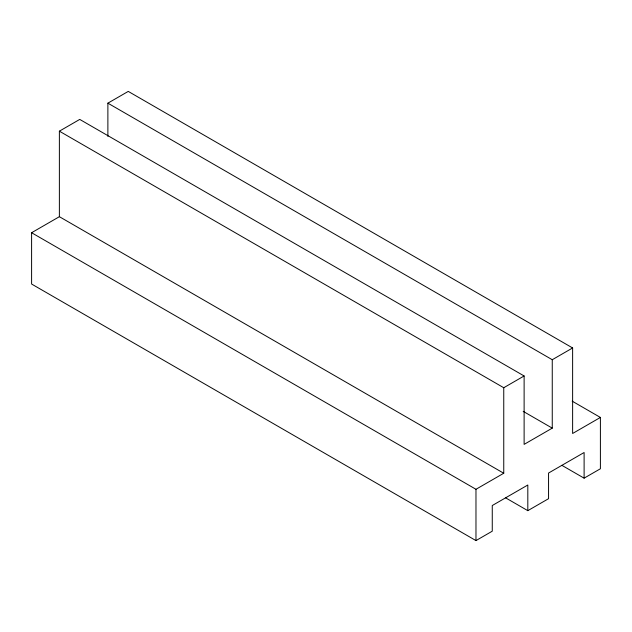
<?xml version="1.0" encoding="UTF-8"?>
<svg xmlns="http://www.w3.org/2000/svg" width="632" height="632" viewBox="0 0 632 632"><rect width="100%" height="100%" fill="white"/><g stroke="black" fill="none" stroke-linecap="round" stroke-linejoin="round"><path stroke-width="0.95" d="M59.376 131.172L503.751 387.732L503.751 473.25L59.376 216.689L59.376 131.172L79.743 119.409L524.118 375.969L524.118 444.383L552.257 428.141L552.257 359.719L107.882 103.166L107.882 136.394M107.882 103.166L128.249 91.403L572.624 347.963L572.624 433.481L600.4 417.444L600.4 468.762L584.11 478.163L561.888 465.342M584.11 478.163L584.11 452.512L548.56 473.036L548.56 498.688L527.815 510.664L527.815 485.005L492.265 505.529L492.265 531.188L475.975 540.597L31.6 284.037L31.6 232.726L59.376 216.689M503.751 387.732L524.118 375.969M552.257 359.719L572.624 347.963M31.6 232.726L475.975 489.287L503.751 473.25M572.197 401.162L600.4 417.444M523.201 411.361L552.257 428.141M505.6 497.834L527.815 510.664M475.975 489.287L475.975 540.597"/></g></svg>
